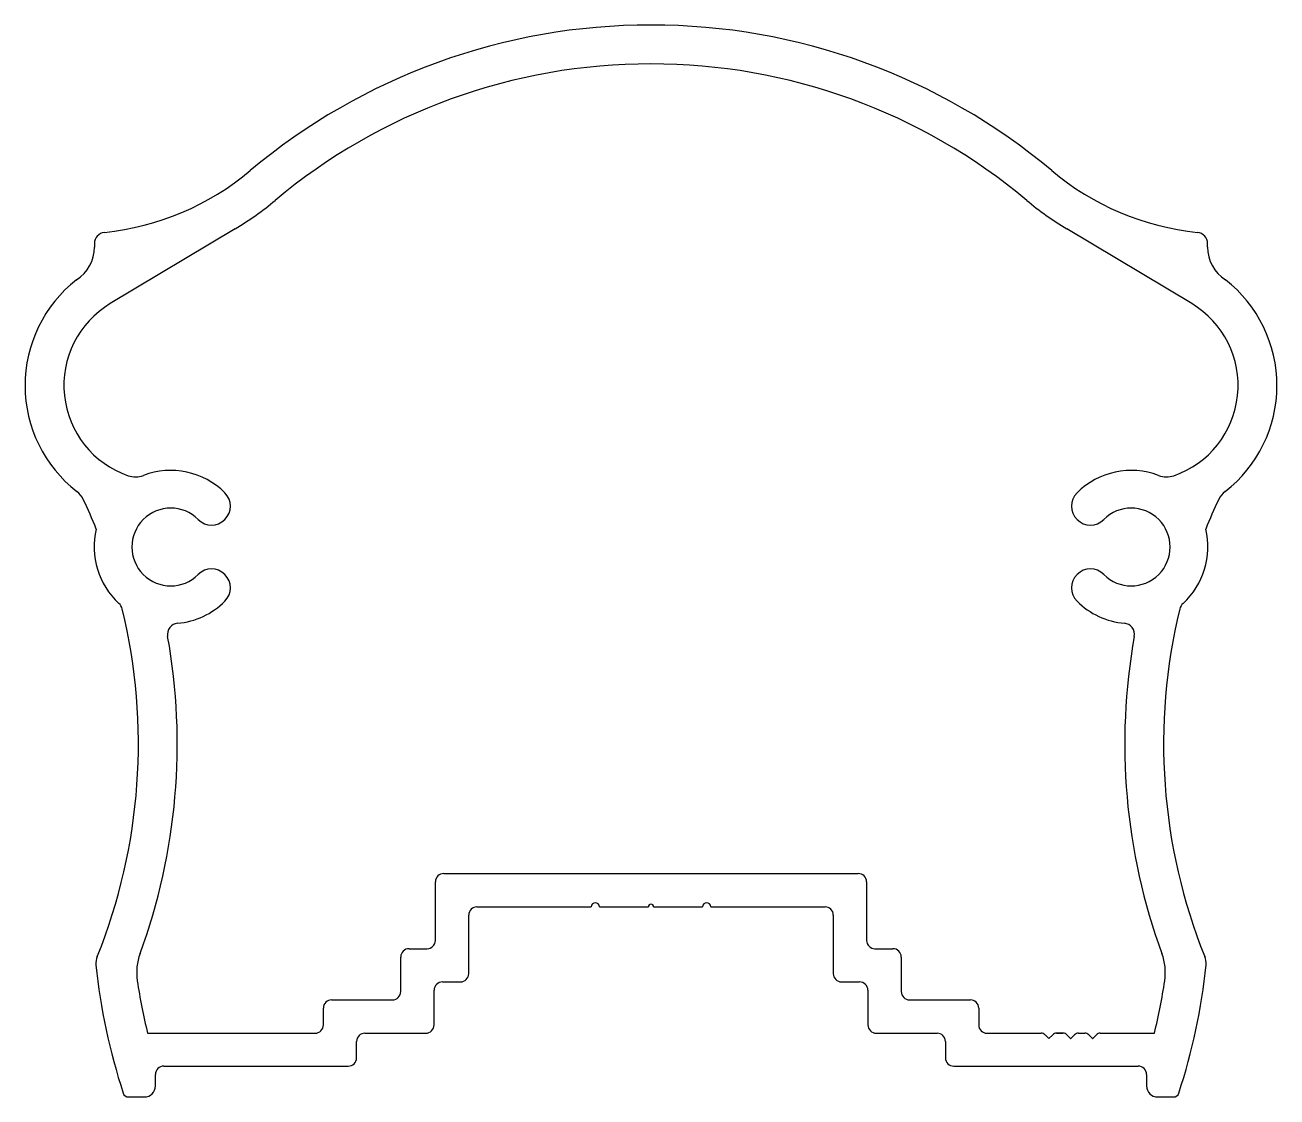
# Model space of a CAD drawing. Header units: inches. Extents: x -28.8 to 28.5, y -0.3 to 48.7.
import ezdxf

# ---------------------------------------------------------------- set-up
doc = ezdxf.new("R2010")
doc.units = ezdxf.units.IN
doc.header["$MEASUREMENT"] = 0
doc.layers.add('1', color=7, linetype='Continuous')

msp = doc.modelspace()

# ---------------------------------------------------------------- linework, layer by layer
at = {"color": 7, "linetype": 'Continuous'}
for p, q in [((-25.596, 38.713), (-25.596, 38.55)), ((25.352, 38.55), (25.352, 38.711)), ((-8.086, 8.365), (-2.861, 8.365)), ((-2.484, 8.365), (-0.243, 8.365)), ((0, 8.365), (2.241, 8.365)), ((2.617, 8.365), (7.843, 8.365)), ((-8.466, 5.308), (-8.466, 7.985)), ((8.223, 7.985), (8.223, 5.308)), ((-9.67, 4.927), (-8.847, 4.927)), ((8.604, 4.927), (9.427, 4.927)), ((-10.051, 2.966), (-10.051, 4.546)), ((9.808, 4.546), (9.808, 2.966)), ((-13.213, 2.585), (-10.432, 2.585)), ((10.189, 2.585), (12.97, 2.585)), ((-13.594, 1.459), (-13.594, 2.204)), ((13.351, 2.204), (13.351, 1.459)), ((-22.801, 0.175), (-22.801, 0.697)), ((-22.42, 1.078), (-13.975, 1.078)), ((13.732, 1.078), (22.176, 1.078)), ((22.557, 0.697), (22.557, 0.175)), ((-24.038, -0.333), (-23.309, -0.333)), ((23.065, -0.333), (23.794, -0.333))]:
    msp.add_line(p, q, dxfattribs=at)
for centre, radius, start, end in [((-0.164, 20.236), 28.47, 89.9153, 129.99099), ((-0.08, 20.236), 28.47, 50.00901, 90.0847), ((-26.422, 51.539), 12.387, 275.93727, 309.99099), ((26.178, 51.539), 12.387, 230.00901, 264.05472), ((-25.088, 38.713), 0.508, 95.93727, 180), ((24.842, 38.711), 0.51, 0, 84.05472), ((-27.374, 38.55), 1.778, 302.64761, 0), ((27.13, 38.55), 1.778, 180, 237.35239), ((-22.628, 32.216), 6.142, 128.05371, 232.14649), ((22.385, 32.216), 6.142, 307.85351, 51.94629), ((-27.021, 26.564), 1.016, 25.41017, 52.14649), ((-49.647, 15.815), 26.065, 22.16876, 25.41017), ((49.403, 15.815), 26.065, 154.58983, 157.83124), ((26.778, 26.564), 1.016, 127.85351, 154.58983), ((-22.102, 24.827), 3.505, 166.41469, 227.3951), ((21.858, 24.827), 3.505, 312.6049, 13.58531), ((-49.647, 15.815), 26.065, 338.09853, 13.71194), ((-24.818, 21.874), 0.508, 13.71194, 47.3951), ((49.403, 15.815), 26.065, 166.28806, 201.90147), ((24.575, 21.874), 0.508, 132.6049, 166.28806), ((-8.086, 7.985), 0.38, 90, 180), ((-2.672, 8.365), 0.188, 0, 180), ((-0.122, 8.365), 0.121, 0, 180), ((2.429, 8.365), 0.188, 0, 180), ((7.843, 7.985), 0.38, 0, 90), ((-24.766, 5.785), 0.762, 156.13584, 185.88872), ((24.523, 5.785), 0.762, 354.11128, 23.86416), ((2.549, 8.602), 28.222, 185.88872, 198.08212), ((-8.847, 5.308), 0.381, 270, 360), ((8.604, 5.308), 0.381, 180, 270), ((-2.792, 8.602), 28.222, 341.91788, 354.11128), ((-9.67, 4.546), 0.381, 90, 180), ((9.427, 4.546), 0.381, 360, 90), ((-10.432, 2.966), 0.381, 270, 360), ((10.189, 2.966), 0.381, 180, 270), ((-13.213, 2.204), 0.381, 90, 180), ((12.97, 2.204), 0.381, 360, 90), ((-13.975, 1.459), 0.381, 270, 360), ((13.732, 1.459), 0.381, 180, 270), ((-22.42, 0.697), 0.381, 90, 180), ((22.176, 0.697), 0.381, 360, 90), ((-23.309, 0.175), 0.508, 270, 0), ((23.065, 0.175), 0.508, 180, 270), ((-24.038, -0.079), 0.254, 198.08212, 270), ((23.794, -0.079), 0.254, 270, 341.91788)]:
    msp.add_arc(centre, radius, start, end, dxfattribs=at)
at = {"layer": '1', "color": 7, "linetype": 'Continuous'}
for p, q in [((-19.15, 39.382), (-24.869, 35.961)), ((24.626, 35.961), (18.906, 39.382)), ((-9.609, 9.889), (9.366, 9.889)), ((-9.99, 6.832), (-9.99, 9.508)), ((9.747, 9.508), (9.747, 6.832)), ((-11.194, 6.451), (-10.371, 6.451)), ((10.128, 6.451), (10.951, 6.451)), ((-11.575, 4.49), (-11.575, 6.07)), ((11.332, 6.07), (11.332, 4.49)), ((-14.737, 4.109), (-11.956, 4.109)), ((11.713, 4.109), (14.494, 4.109)), ((-15.118, 2.966), (-15.118, 3.728)), ((14.875, 3.728), (14.875, 2.966)), ((-23.163, 2.585), (-15.499, 2.585)), ((15.256, 2.585), (17.734, 2.585)), ((17.734, 2.585), (17.734, 2.585)), ((17.911, 2.511), (18.082, 2.34)), ((18.094, 2.34), (18.265, 2.511)), ((18.441, 2.585), (18.734, 2.585)), ((18.734, 2.585), (18.441, 2.585)), ((18.441, 2.585), (18.734, 2.585)), ((18.734, 2.585), (18.441, 2.585)), ((18.441, 2.585), (18.734, 2.585)), ((18.911, 2.511), (19.082, 2.34)), ((19.094, 2.34), (19.265, 2.511)), ((19.441, 2.585), (19.734, 2.585)), ((19.911, 2.511), (20.082, 2.34)), ((20.093, 2.34), (20.265, 2.511)), ((20.441, 2.585), (22.92, 2.585))]:
    msp.add_line(p, q, dxfattribs=at)
for centre, radius, start, end in [((-0.164, 20.236), 26.692, 89.90966, 129.99099), ((-0.08, 20.236), 26.692, 50.00901, 90.09034), ((-26.422, 51.539), 14.165, 300.88764, 309.99099), ((26.178, 51.539), 14.165, 230.00901, 239.11236), ((-22.628, 32.216), 4.364, 120.88764, 251.01373), ((22.385, 32.216), 4.364, 288.98627, 59.11236), ((-23.718, 29.05), 1.016, 251.01372, 290.94593), ((-22.102, 24.827), 3.505, 45, 110.94593), ((21.858, 24.827), 3.505, 69.05407, 135), ((23.474, 29.05), 1.016, 249.05407, 288.98627), ((-20.234, 26.695), 0.864, 225, 45), ((19.99, 26.695), 0.864, 135, 315), ((-22.102, 24.827), 1.778, 45, 315), ((21.858, 24.827), 1.778, 225, 135), ((-20.234, 22.96), 0.864, 315, 135), ((19.99, 22.96), 0.864, 45, 225), ((-22.102, 24.827), 3.505, 275.12728, 315), ((21.858, 24.827), 3.505, 225, 264.87272), ((-21.743, 20.83), 0.508, 95.12729, 190.18818), ((21.499, 20.83), 0.508, 349.81182, 84.87271), ((-49.647, 15.815), 27.843, 339.86367, 10.18819), ((49.403, 15.815), 27.843, 169.81181, 200.13633), ((-9.609, 9.508), 0.381, 90, 180), ((9.366, 9.508), 0.381, 0, 90), ((-11.194, 6.07), 0.381, 90, 180), ((-10.371, 6.832), 0.381, 270, 360), ((10.128, 6.832), 0.381, 180, 270), ((10.951, 6.07), 0.381, 360, 90), ((-21.121, 5.356), 2.54, 159.86367, 188.44593), ((20.878, 5.356), 2.54, 351.55407, 20.13633), ((2.549, 8.871), 26.469, 188.44593, 193.73789), ((-2.792, 8.871), 26.469, 346.26211, 351.55407), ((-14.737, 3.728), 0.381, 90, 180), ((-11.956, 4.49), 0.381, 270, 360), ((11.713, 4.49), 0.381, 180, 270), ((14.494, 3.728), 0.381, 360, 90), ((-15.499, 2.966), 0.381, 270, 0), ((15.256, 2.966), 0.381, 180, 270), ((17.734, 2.335), 0.25, 45, 90), ((18.088, 2.346), 0.008, 225, 315), ((18.441, 2.335), 0.25, 90, 135), ((18.734, 2.335), 0.25, 45, 90), ((19.088, 2.346), 0.008, 225, 315), ((19.441, 2.335), 0.25, 90, 135), ((19.734, 2.335), 0.25, 45, 90), ((20.088, 2.346), 0.008, 225, 315), ((20.441, 2.335), 0.25, 90, 135)]:
    msp.add_arc(centre, radius, start, end, dxfattribs=at)

doc.saveas('drawing.dxf')
